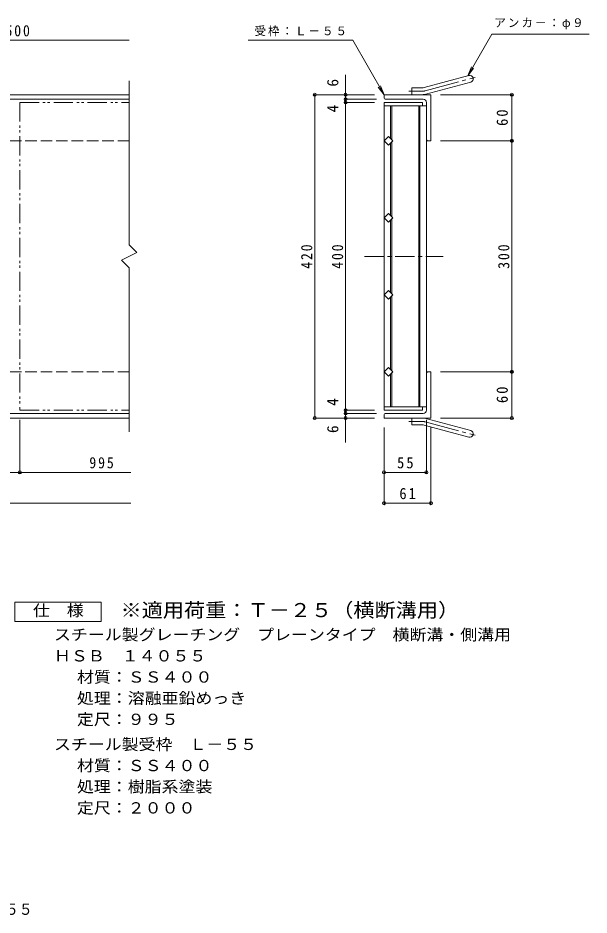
# Model space of a CAD drawing. Units: millimetres, scale not verified. Extents: x -875 to 919, y -687 to 600.
# Drawn here: x 177 to 919, y -687 to 479 of the extents above; entities that cross this region are included whole.
import ezdxf
from ezdxf.enums import TextEntityAlignment as Align

# ---------------------------------------------------------------- set-up
doc = ezdxf.new("R2010")
doc.units = ezdxf.units.MM
doc.header["$LTSCALE"] = 5
doc.header["$PDMODE"] = 32
doc.header["$PDSIZE"] = 4
for name, pattern in [('CHAIN1', [8, 5, -1, 1, -1]), ('CHAIN2', [12, 9, -1, 1, -1]), ('DASHED3', [4, 3, -1]), ('DOUBLE_CHAIN1', [8.8, 5, -1, 0.6, -0.6, 0.6, -1])]:
    doc.linetypes.add(name, pattern=pattern)
for name, color, linetype, lineweight in [('A-1_ピット', 2, 'Continuous', 9), ('A-2_蓋', 3, 'Continuous', 9), ('A-4_寸法', 7, 'Continuous', 9), ('F-4_F-4ﾚｲﾔ', 2, 'Continuous', 9)]:
    doc.layers.add(name, color=color, linetype=linetype, lineweight=lineweight)
doc.layers.add('F-F_F-Fﾚｲﾔ', color=2, linetype='Continuous')
doc.styles.add('ＭＳ ゴシック', font='')
doc.styles.get('ＭＳ ゴシック').set_extended_font_data('MS Gothic')

msp = doc.modelspace()

# ---------------------------------------------------------------- linework, layer by layer
at = {"layer": 'A-1_ピット'}
for p, q in [((704.847, 388.141), (763.038, 403.733)), ((688.703, 378.834), (688.703, 387.834)), ((702.518, 387.834), (688.703, 387.834)), ((707.177, 379.448), (765.367, 395.04)), ((321.62, 378.834), (-822.974, 378.834)), ((652.703, 375.334), (652.703, 378.834)), ((713.703, 378.834), (652.703, 378.834)), ((713.703, 378.834), (713.703, 318.834)), ((321.62, 372.834), (-822.974, 372.834)), ((703.703, 372.834), (655.203, 372.834)), ((707.703, 368.834), (707.703, 321.334)), ((710.203, 318.834), (713.703, 318.834)), ((707.703, -31.166), (707.703, 16.334)), ((710.203, 18.834), (713.703, 18.834)), ((713.703, -41.166), (713.703, 18.834)), ((321.62, -35.166), (-822.974, -35.166)), ((321.62, -41.166), (-822.974, -41.166)), ((652.703, -37.666), (652.703, -41.166)), ((713.703, -41.166), (652.703, -41.166)), ((703.703, -35.166), (655.203, -35.166)), ((688.703, -41.166), (688.703, -50.166)), ((707.177, -41.779), (765.367, -57.372)), ((702.518, -50.166), (688.703, -50.166)), ((704.847, -50.473), (763.038, -66.065))]:
    msp.add_line(p, q, dxfattribs=at)
at = {"layer": 'A-1_ピット', "linetype": 'CHAIN2'}
for p, q in [((706.012, 383.794), (771.179, 401.256)), ((702.518, 383.334), (684.898, 383.334)), ((702.518, -45.666), (684.898, -45.666)), ((706.012, -46.126), (771.179, -63.587))]:
    msp.add_line(p, q, dxfattribs=at)
at = {"layer": 'A-1_ピット', "linetype": 'DASHED3'}
for p, q in [((321.62, 318.834), (-822.974, 318.834)), ((321.62, 18.834), (-822.974, 18.834))]:
    msp.add_line(p, q, dxfattribs=at)
at = {"layer": 'A-1_ピット'}
for centre, radius, start, end in [((764.203, 399.386), 4.5, 285.00014, 104.99991), ((702.518, 396.834), 9, 270, 285.00002), ((655.203, 375.334), 2.5, 180, 270), ((702.518, 396.834), 18, 270, 285), ((703.703, 368.834), 4, 0, 90), ((710.203, 321.334), 2.5, 180, 270), ((710.203, 16.334), 2.5, 90, 180), ((703.703, -31.166), 4, 270, 0), ((655.203, -37.666), 2.5, 90, 180), ((702.518, -59.166), 18, 75, 90), ((702.518, -59.166), 9, 74.99998, 90), ((764.203, -61.718), 4.5, 255.00009, 74.99986)]:
    msp.add_arc(centre, radius, start, end, dxfattribs=at)
at = {"layer": 'A-1_ピット', "linetype": 'CHAIN2'}
for centre, start, end in [((702.518, 396.834), 270, 284.99995), ((702.518, -59.166), 75.00005, 90)]:
    msp.add_arc(centre, 13.5, start, end, dxfattribs=at)
at = {"layer": 'A-2_蓋'}
for p, q in [((321.62, 396.791), (321.62, 183.834)), ((652.703, 368.834), (702.703, 368.834)), ((652.703, 368.834), (652.703, -31.166)), ((652.703, 364.334), (707.703, 364.334)), ((661.203, 364.334), (661.203, 321.648)), ((662.703, 364.334), (662.703, 320.148)), ((697.703, 364.334), (697.703, -26.666)), ((699.203, 364.334), (699.203, -26.666)), ((702.703, 368.834), (702.703, 364.334)), ((707.703, 364.334), (707.703, -26.666)), ((661.203, 316.02), (661.203, 221.648)), ((662.703, 317.521), (662.703, 220.148)), ((661.203, 216.02), (661.203, 121.648)), ((662.703, 217.521), (662.703, 120.148)), ((321.62, 153.834), (321.62, -59.123)), ((662.703, 20.148), (662.703, 117.52)), ((661.203, 21.648), (661.203, 116.02)), ((661.203, -26.666), (661.203, 16.02)), ((662.703, -26.666), (662.703, 17.52)), ((652.703, -26.666), (707.703, -26.666)), ((652.703, -31.166), (702.703, -31.166)), ((702.703, -31.166), (702.703, -26.666))]:
    msp.add_line(p, q, dxfattribs=at)
at = {"layer": 'A-2_蓋', "linetype": 'DOUBLE_CHAIN1'}
for p, q in [((179.526, 368.834), (179.526, -31.166)), ((179.526, 368.834), (321.62, 368.834)), ((179.526, -31.166), (321.62, -31.166))]:
    msp.add_line(p, q, dxfattribs=at)
at = {"layer": 'A-2_蓋', "linetype": 'CHAIN1'}
msp.add_line((627.158, 168.834), (729.644, 168.834), dxfattribs=at)
at = {"layer": 'A-2_蓋'}
for points in [[(664.016, 318.834), (658.36, 313.177), (652.703, 318.834), (658.36, 324.491)], [(664.016, 218.834), (658.36, 213.177), (652.703, 218.834), (658.36, 224.491)], [(664.016, 118.834), (658.36, 113.177), (652.703, 118.834), (658.36, 124.491)], [(664.016, 18.834), (658.36, 24.491), (652.703, 18.834), (658.36, 13.177)]]:
    msp.add_lwpolyline(points, close=True, dxfattribs=at)
msp.add_lwpolyline([(321.62, 183.834), (331.62, 173.834), (311.62, 163.834), (321.62, 153.834)], dxfattribs=at)
at = {"layer": 'A-4_寸法'}
for p, q in [((-822.974, 449.434), (321.62, 449.434)), ((476.109, 449.434), (611.942, 449.434)), ((652.703, 378.834), (611.942, 449.434)), ((761.453, 403.283), (766.236, 414.832)), ((761.453, 403.283), (769.062, 413.2)), ((602.703, -72.991), (602.703, 404.625)), ((652.703, 378.834), (645.093, 388.751)), ((652.703, 378.834), (647.919, 390.383)), ((640.203, 378.834), (561.203, 378.834)), ((562.703, -41.166), (562.703, 378.834)), ((726.203, 378.834), (820.203, 378.834)), ((818.703, -41.166), (818.703, 378.834)), ((642.703, 372.834), (601.203, 372.834)), ((640.203, 368.834), (601.203, 368.834)), ((726.203, 318.834), (820.203, 318.834)), ((726.203, 18.834), (820.203, 18.834)), ((640.203, -31.166), (601.203, -31.166)), ((179.526, -43.666), (179.526, -113.266)), ((640.203, -41.166), (561.203, -41.166)), ((642.703, -35.166), (601.203, -35.166)), ((707.703, -43.666), (707.703, -113.266)), ((726.203, -41.166), (820.203, -41.166)), ((652.703, -53.666), (652.703, -153.266)), ((713.703, -53.666), (713.703, -153.266)), ((-875.441, -111.766), (323.568, -111.766)), ((652.703, -111.766), (707.703, -111.766)), ((-822.974, -151.766), (323.568, -151.766)), ((652.703, -151.766), (713.703, -151.766))]:
    msp.add_line(p, q, dxfattribs=at)
msp.add_lwpolyline([(761.453, 403.283), (792.741, 457.475), (919.087, 457.475)], dxfattribs=at)
for p in [(562.703, 378.834), (602.703, 378.834), (602.703, 372.834), (818.703, 378.834), (602.703, 368.834), (818.703, 318.834), (818.703, 18.834), (602.703, -31.166), (602.703, -35.166), (562.703, -41.166), (602.703, -41.166), (818.703, -41.166), (179.526, -111.766), (652.703, -111.766), (707.703, -111.766), (652.703, -151.766), (713.703, -151.766)]:
    msp.add_point(p, dxfattribs=at)
at = {"layer": 'F-4_F-4ﾚｲﾔ'}
msp.add_lwpolyline([(172.793, -305.36), (172.793, -280.36), (285.293, -280.36), (285.293, -305.36)], close=True, dxfattribs=at)

# ---------------------------------------------------------------- texts
at = {"layer": 'A-4_寸法', "color": 2, "style": 'ＭＳ ゴシック'}
for s, p in [('6', (597.703, 389.308)), ('4', (597.703, 355.803)), ('4', (597.703, -25.477)), ('6', (597.703, -60.729))]:
    msp.add_text(s, height=14.66, rotation=90, dxfattribs=at).set_placement(p, align=Align.BOTTOM_LEFT)
at = {"layer": 'A-4_寸法', "char_height": 11, "attachment_point": 7, "style": 'ＭＳ ゴシック'}
for s, insert in [('\\T1.17;アンカ－：φ９', (796.025, 463.717)), ('\\T1.17;受枠：Ｌ－５５', (484.332, 454.825))]:
    msp.add_mtext(s, dxfattribs=dict(at, insert=insert))
at = {"layer": 'A-4_寸法', "color": 2, "char_height": 14.66, "attachment_point": 7, "style": 'ＭＳ ゴシック'}
for s, insert in [('\\T1.27;\\W0.9;500', (160.776, 454.434)), ('\\T1.27;\\W0.9;995', (269.792, -106.766)), ('\\T1.27;\\W0.95;55', (669.578, -106.766)), ('\\T1.27;\\W0.95;61', (672.578, -146.766))]:
    msp.add_mtext(s, dxfattribs=dict(at, insert=insert))
at = {"layer": 'A-4_寸法', "color": 2, "char_height": 14.66, "attachment_point": 7, "rotation": 90, "style": 'ＭＳ ゴシック'}
for s, insert in [('\\T1.27;\\W0.95;60', (813.703, 338.209)), ('\\T1.27;\\W0.9;420', (559.703, 152.584)), ('\\T1.27;\\W0.9;400', (599.703, 152.584)), ('\\T1.27;\\W0.9;300', (815.703, 152.584)), ('\\T1.27;\\W0.95;60', (813.703, -21.791))]:
    msp.add_mtext(s, dxfattribs=dict(at, insert=insert))
at = {"layer": 'F-4_F-4ﾚｲﾔ', "color": 3, "style": 'ＭＳ ゴシック', "width": 1.1}
msp.add_text('※適用荷重：Ｔ－２５（横断溝用）', height=18.33, dxfattribs=at).set_placement((310.293, -305.36), align=Align.BOTTOM_LEFT)
at = {"layer": 'F-4_F-4ﾚｲﾔ', "style": 'ＭＳ ゴシック', "width": 1.1}
for s, p in [('仕\u3000様', (196.543, -302.861)), ('スチール製グレーチング\u3000プレーンタイプ\u3000横断溝・側溝用', (223.837, -334.32)), ('ＨＳＢ\u3000１４０５５', (223.837, -361.821)), ('材質：ＳＳ４００', (253.694, -389.32)), ('処理：溶融亜鉛めっき', (253.694, -416.821)), ('定尺：９９５', (253.694, -444.321)), ('スチール製受枠\u3000Ｌ－５５', (223.838, -476.821)), ('材質：ＳＳ４００', (253.694, -504.321)), ('処理：樹脂系塗装', (253.694, -531.821)), ('定尺：２０００', (253.694, -559.321))]:
    msp.add_text(s, height=14.66, dxfattribs=at).set_placement(p, align=Align.BOTTOM_LEFT)
at = {"layer": 'F-F_F-Fﾚｲﾔ', "style": 'ＭＳ ゴシック', "width": 0.9}
msp.add_text('ＨＳＢ\u3000１４０５５＋Ｌ－５５', height=14.66, dxfattribs=at).set_placement((-55.791, -690.973), align=Align.BOTTOM_LEFT)

doc.saveas('drawing.dxf')
